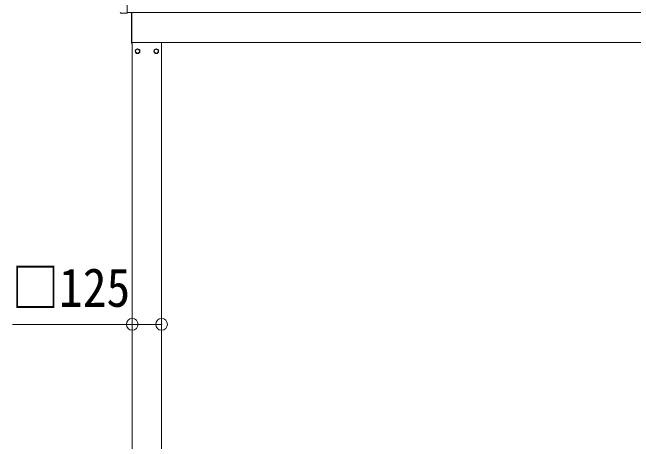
# Model space of a CAD drawing. Units: millimetres at full size, sheet at 1:50; details may follow other scales. Extents: x -14053 to 14053, y -9700 to 9700.
# Drawn here: x -7120 to -4474, y -3353 to -1526 of the extents above; entities that cross this region are included whole.
import ezdxf
from ezdxf.enums import TextEntityAlignment as Align

# ---------------------------------------------------------------- set-up
doc = ezdxf.new("R2010")
doc.units = ezdxf.units.MM
doc.header["$LTSCALE"] = 50
doc.header["$PDMODE"] = 32
doc.header["$PDSIZE"] = 50
doc.layers.add('0-1_Defpoints', color=4, linetype='Continuous', lineweight=9)
doc.layers.add('0-6_PARTS1', color=6, linetype='Continuous', lineweight=9)
doc.styles.add('ＭＳ ゴシック', font='')
doc.styles.get('ＭＳ ゴシック').set_extended_font_data('MS Gothic')

msp = doc.modelspace()

# ---------------------------------------------------------------- linework, layer by layer
at = {"layer": '0-1_Defpoints'}
for p, q in [((-6651.42, -1528.97), (-6658.34, -1528.61)), ((-6631.79, -1525.94), (-1789.79, -1525.94)), ((-6631.79, -1527.97), (-6631.79, -1528.97)), ((-6612.79, -1656.34), (-6612.79, -1526.04)), ((-6610.79, -1526.04), (-6610.79, -1656.34)), ((-6610.79, -1656.34), (-6612.79, -1656.34)), ((-6610.79, -1653.84), (-1907.55, -1653.84)), ((-6609.79, -5153.84), (-6609.79, -1653.84)), ((-6484.79, -1653.84), (-6484.79, -5153.84)), ((-6578.69, -1690.59), (-6578.79, -1690.59)), ((-6578.69, -1691.09), (-6578.79, -1691.09)), ((-6515.88, -1690.59), (-6515.78, -1690.59)), ((-6515.88, -1691.09), (-6515.78, -1691.09))]:
    msp.add_line(p, q, dxfattribs=at)
for points in [[(-6663.36, -1331.76), (-6631.79, -1330.11), (-6631.79, -1527.97)], [(-6650.68, -1528.69), (-6650.01, -1528.06), (-6631.79, -1528.97)]]:
    msp.add_lwpolyline(points, dxfattribs=at)
for points in [[(-6587.29, -1681.03), (-6595.79, -1685.94), (-6595.79, -1695.75), (-6587.29, -1700.66), (-6578.79, -1695.75), (-6578.79, -1685.94)], [(-6507.29, -1681.03), (-6498.79, -1685.94), (-6498.79, -1695.75), (-6507.29, -1700.66), (-6515.79, -1695.75), (-6515.79, -1685.94)]]:
    msp.add_lwpolyline(points, close=True, dxfattribs=at)
for centre, radius in [((-6587.29, -1690.84), 10), ((-6587.29, -1690.84), 8.5), ((-6507.29, -1690.84), 10), ((-6507.29, -1690.84), 8.5)]:
    msp.add_circle(centre, radius, dxfattribs=at)
for centre, start, end in [((-6587.29, -1690.84), 171.25399, 188.74601), ((-6587.29, -1690.84), 111.25399, 128.74601), ((-6587.29, -1690.84), 51.25399, 68.74601), ((-6587.29, -1690.84), 1.66581, 8.74601), ((-6587.29, -1690.84), 351.25399, 358.33419), ((-6507.29, -1690.84), 171.25399, 178.33419), ((-6507.29, -1690.84), 181.66581, 188.74601), ((-6507.29, -1690.84), 111.25399, 128.74601), ((-6507.29, -1690.84), 51.25399, 68.74601), ((-6507.29, -1690.84), 351.25399, 8.74601), ((-6587.29, -1690.84), 231.25399, 248.74601), ((-6587.29, -1690.84), 291.25399, 308.74601), ((-6507.29, -1690.84), 231.25399, 248.74601), ((-6507.29, -1690.84), 291.25399, 308.74601)]:
    msp.add_arc(centre, 8.6, start, end, dxfattribs=at)
for centre, major_axis, start_param, end_param in [((-6658.17, -1525.61), (-2.18, -2.07), 5.5252311, 7.0411395), ((-6651.37, -1527.97), (-0.727, -0.69), 0.7579542, 1.5707963)]:
    msp.add_ellipse(centre, major_axis=major_axis, ratio=0.9974, start_param=start_param, end_param=end_param, dxfattribs=at)
at = {"layer": '0-6_PARTS1'}
for q in [(-7120.16, -2853.53), (-6484.79, -2853.53)]:
    msp.add_line((-6609.79, -2853.53), q, dxfattribs=at)
for p in [(-6609.79, -2853.53), (-6484.79, -2853.53)]:
    msp.add_point(p, dxfattribs=at)

# ---------------------------------------------------------------- texts
at = {"layer": '0-6_PARTS1', "color": 7, "style": 'ＭＳ ゴシック', "width": 0.9}
msp.add_text('□125', height=165, dxfattribs=at).set_placement((-7124.06, -2828.53), align=Align.BOTTOM_LEFT)

doc.saveas('drawing.dxf')
